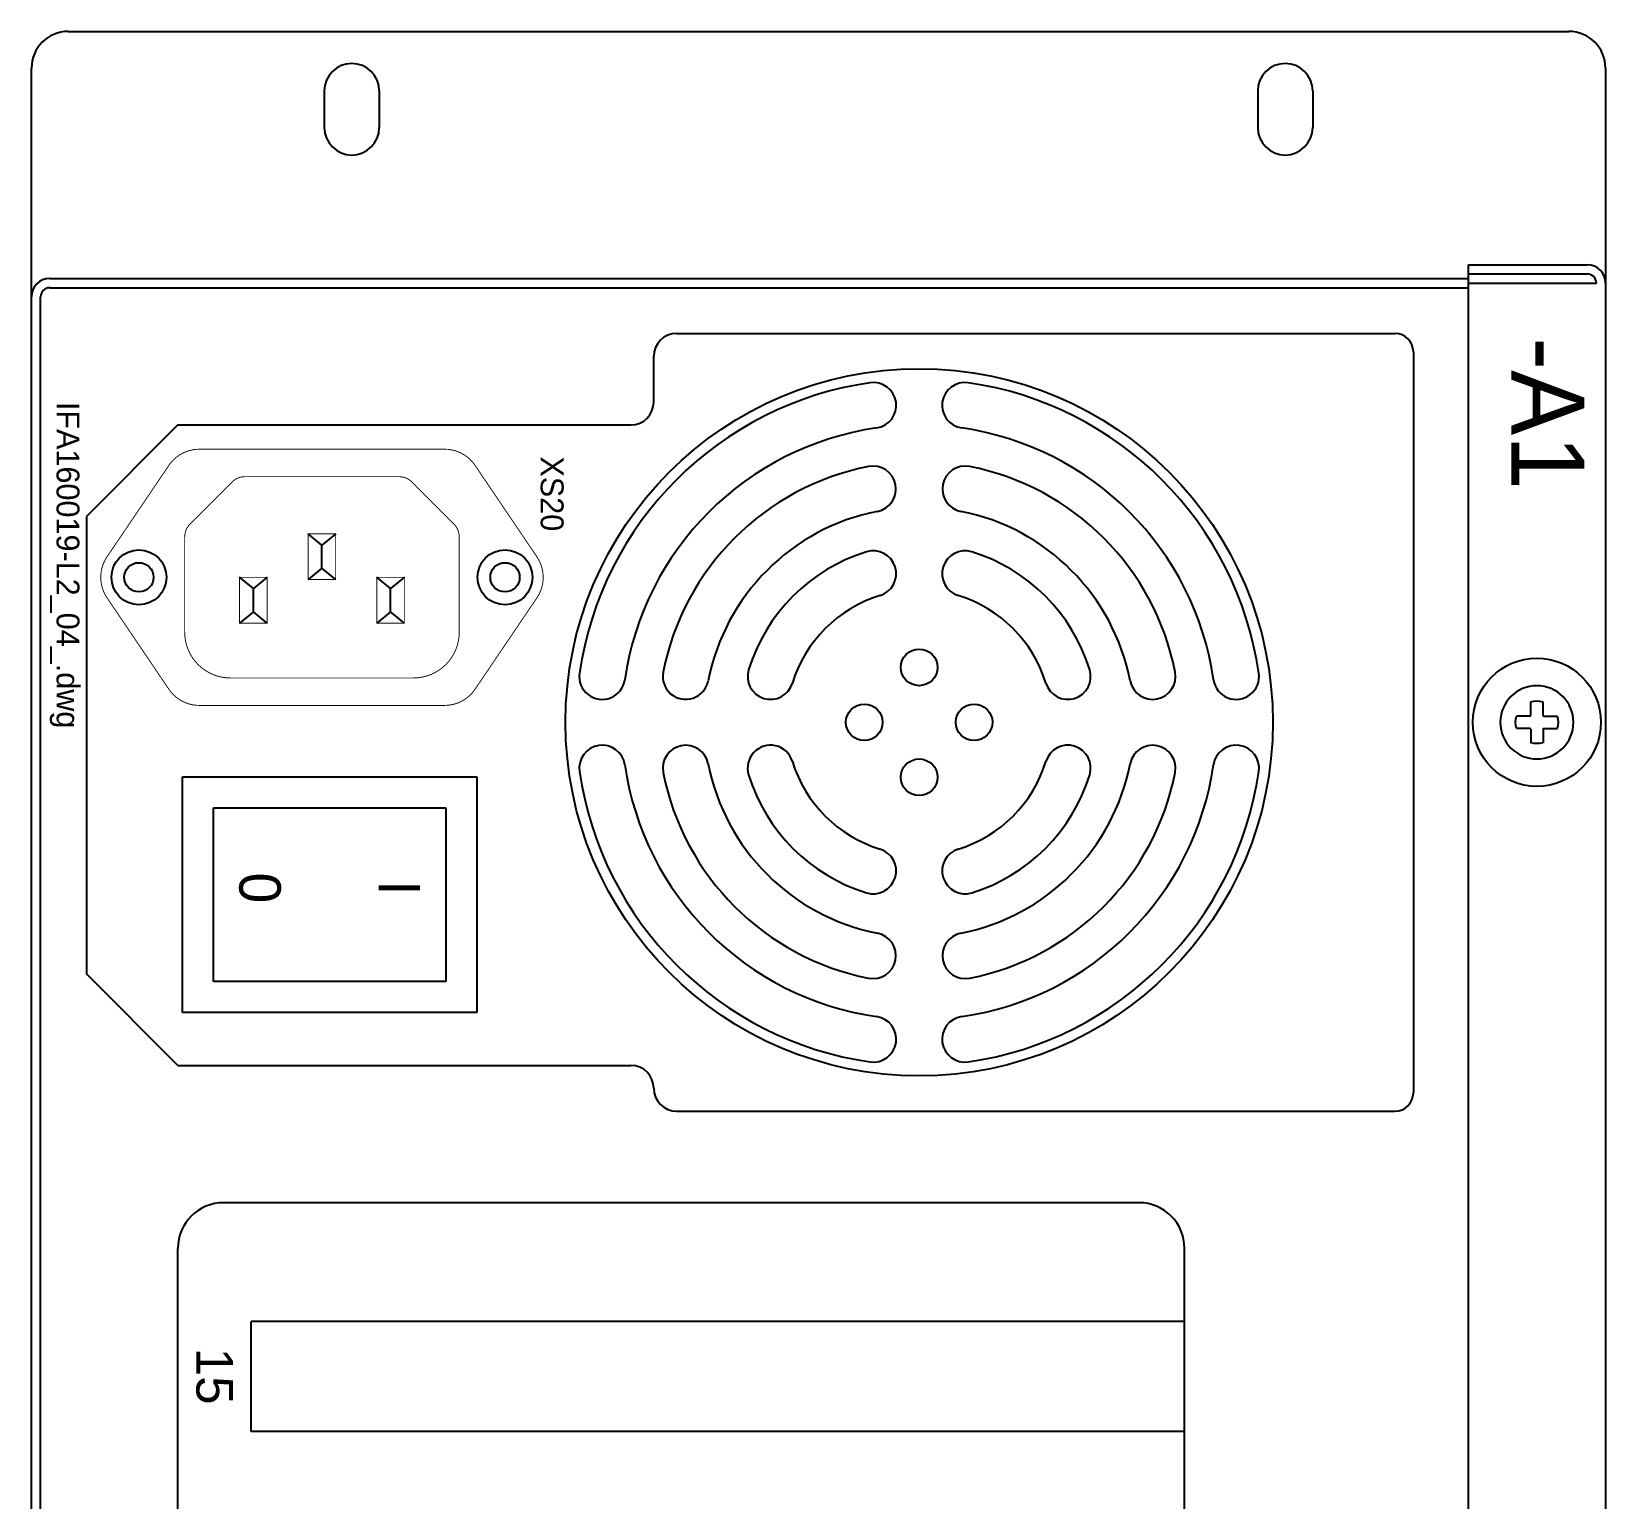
# Model space of a CAD drawing. Extents: x -2364 to 9601, y -871 to 1549.
# Drawn here: x -1025.9 to -853.9, y 728 to 888.3 of the extents above; entities that cross this region are included whole.
import ezdxf
from ezdxf.enums import TextEntityAlignment as Align

# ---------------------------------------------------------------- set-up
doc = ezdxf.new("R2010")
doc.units = 0
doc.layers.get('0').update_dxf_attribs({"linetype": 'CONTINUOUS'})

# ---------------------------------------------------------------- blocks, each defined once
blk = doc.blocks.new('DIN7985_M4_TV')
for p, q in [((-0.67, 0.75), (-0.67, 2.24)), ((0.67, 0.75), (0.67, 2.24)), ((-0.75, 0.67), (-2.24, 0.67)), ((0.75, 0.67), (2.24, 0.67)), ((-0.75, -0.67), (-2.24, -0.67)), ((-0.67, -0.75), (-0.67, -2.24)), ((0.67, -0.75), (0.67, -2.24)), ((0.75, -0.67), (2.24, -0.67))]:
    blk.add_line(p, q)
blk.add_circle((0, 0), 4)
for radius, start, end in [(2.33, 73.3985, 106.6015), (2.33, 163.3985, 196.6015), (1, 131.8103, 138.1897), (1, 41.8103, 48.1897), (2.33, 343.3985, 16.6015), (1, 221.8103, 228.1897), (1, 311.8103, 318.1897), (2.33, 253.3985, 286.6015)]:
    blk.add_arc((0, 0), radius, start, end)

msp = doc.modelspace()

# ---------------------------------------------------------------- linework, layer by layer
for p, q in [((-1021.92052, 888.32653), (-857.92052, 888.32653)), ((-1025.92052, 413.32653), (-1025.92052, 884.32653)), ((-853.92052, 884.32653), (-853.92052, 413.32653)), ((-993.92052, 881.82653), (-993.92052, 877.82653)), ((-987.92052, 881.82653), (-987.92052, 877.82653)), ((-891.92052, 881.82653), (-891.92052, 877.82653)), ((-885.92052, 881.82653), (-885.92052, 877.82653)), ((-868.92052, 862.82653), (-868.92052, 432.82653)), ((-868.92052, 862.82653), (-855.92052, 862.82653)), ((-868.92052, 861.82653), (-855.92052, 861.82653)), ((-1023.92052, 861.32653), (-868.92052, 861.32653)), ((-1023.92052, 860.32653), (-868.92052, 860.32653)), ((-868.92052, 860.82653), (-854.92052, 860.82653)), ((-854.92052, 860.82653), (-854.92052, 860.82653)), ((-853.92052, 860.82653), (-853.92052, 434.82653)), ((-1025.92052, 436.32653), (-1025.92052, 859.32653)), ((-1024.92052, 436.32653), (-1024.92052, 859.32653)), ((-955.42052, 855.32653), (-876.92052, 855.32653)), ((-874.92052, 853.32653), (-874.92052, 772.32653)), ((-957.92052, 847.82653), (-957.92052, 852.82653)), ((-1009.92052, 845.32653), (-1019.92052, 835.32653)), ((-1009.92052, 845.32653), (-960.42052, 845.32653)), ((-1019.92052, 835.32653), (-1019.92052, 785.32653)), ((-994.17723, 832.18782), (-995.67723, 833.42243)), ((-992.67723, 833.42243), (-994.17723, 832.18782)), ((-994.17723, 829.65703), (-994.17723, 832.18782)), ((-994.17723, 829.65703), (-995.67723, 828.42243)), ((-992.67723, 828.42243), (-994.17723, 829.65703)), ((-1001.67723, 827.43782), (-1003.17723, 828.67243)), ((-1000.17723, 828.67243), (-1001.67723, 827.43782)), ((-1001.67723, 824.90703), (-1001.67723, 827.43782)), ((-986.67723, 827.43782), (-988.17723, 828.67243)), ((-985.17723, 828.67243), (-986.67723, 827.43782)), ((-986.67723, 824.90703), (-986.67723, 827.43782)), ((-1001.67723, 824.90703), (-1003.17723, 823.67243)), ((-1000.17723, 823.67243), (-1001.67723, 824.90703)), ((-986.67723, 824.90703), (-988.17723, 823.67243)), ((-985.17723, 823.67243), (-986.67723, 824.90703)), ((-1009.42354, 806.86106), (-977.24459, 806.86106)), ((-1009.42354, 781.09626), (-1009.42354, 806.86106)), ((-977.24459, 806.86106), (-977.24459, 781.09626)), ((-1006.03176, 803.46928), (-980.63637, 803.46928)), ((-1006.03176, 784.48803), (-1006.03176, 803.46928)), ((-980.63637, 803.46928), (-980.63637, 784.48803)), ((-1009.92052, 775.32653), (-1019.92052, 785.32653)), ((-980.63637, 784.48803), (-1006.03176, 784.48803)), ((-977.24459, 781.09626), (-1009.42354, 781.09626)), ((-1009.92052, 775.32653), (-960.42052, 775.32653)), ((-957.92052, 772.82653), (-957.92052, 772.82653)), ((-955.42052, 770.32653), (-876.92052, 770.32653)), ((-904.92052, 760.32653), (-1004.92052, 760.32653)), ((-1009.92052, 455.32653), (-1009.92052, 755.32653)), ((-899.92052, 455.32653), (-899.92052, 755.32653)), ((-899.92052, 747.32653), (-1001.92052, 747.32653)), ((-1001.92052, 735.32653), (-1001.92052, 747.32653)), ((-899.92052, 735.32653), (-1001.92052, 735.32653)), ((-899.92052, 735.32653), (-1001.92052, 735.32653))]:
    msp.add_line(p, q)
at = {"const_width": 0.1}
for points in [[(-980.7677, 814.67243), (-1007.58677, 814.67243, -0.248970266), (-1010.8999, 816.43119), (-1017.66461, 826.43119, -0.306467457), (-1017.66461, 830.91366), (-1010.8999, 840.91366, -0.248970266), (-1007.58677, 842.67243), (-980.7677, 842.67243, -0.248970266), (-977.45456, 840.91366), (-970.68986, 830.91366, -0.306467457), (-970.68986, 826.43119), (-977.45456, 816.43119, -0.248970266)], [(-984.17723, 817.67243), (-1004.17723, 817.67243, -0.414213562), (-1009.17723, 822.67243), (-1009.17723, 833.08664, -0.198912367), (-1008.59145, 834.50085), (-1004.00566, 839.08664, -0.198912367), (-1002.59145, 839.67243), (-985.76302, 839.67243, -0.198912367), (-984.34881, 839.08664), (-979.76302, 834.50085, -0.198912367), (-979.17723, 833.08664), (-979.17723, 822.67243, -0.414213562)]]:
    msp.add_lwpolyline(points, format="xyb", close=True, dxfattribs=at)
for points in [[(-992.67723, 828.42243), (-995.67723, 828.42243), (-995.67723, 833.42243), (-992.67723, 833.42243)], [(-1000.17723, 823.67243), (-1003.17723, 823.67243), (-1003.17723, 828.67243), (-1000.17723, 828.67243)], [(-985.17723, 823.67243), (-988.17723, 823.67243), (-988.17723, 828.67243), (-985.17723, 828.67243)]]:
    msp.add_lwpolyline(points, close=True, dxfattribs=at)
for centre, radius in [((-928.92052, 812.82653), 38.64337), ((-1014.17723, 828.67243), 3), ((-974.17723, 828.67243), 3), ((-1014.17723, 828.67243), 1.6), ((-974.17723, 828.67243), 1.6), ((-928.92052, 818.82653), 2), ((-861.42052, 812.82653), 7), ((-934.92052, 812.82653), 2), ((-922.92052, 812.82653), 2), ((-928.92052, 806.82653), 2)]:
    msp.add_circle(centre, radius)
for centre, radius, start, end in [((-1021.92052, 884.32653), 4, 90, 180), ((-857.92052, 884.32653), 4, 0, 90), ((-990.92052, 881.82653), 3, 0, 180), ((-888.92052, 881.82653), 3, 0, 180), ((-990.92052, 877.82653), 3, 180, 0), ((-888.92052, 877.82653), 3, 180, 0), ((-855.92052, 860.82653), 2, 0, 90), ((-855.92052, 860.82653), 1, 0, 90), ((-1023.92052, 859.32653), 2, 90, 180), ((-1023.92052, 859.32653), 1, 90, 180), ((-955.42052, 852.82653), 2.5, 90, 180), ((-876.92052, 853.32653), 2, 0, 90), ((-928.92052, 812.82653), 37.5, 98.2207096, 171.7833898), ((-933.92505, 847.46689), 2.5, 278.2207096, 98.2207096), ((-923.91598, 847.46689), 2.5, 81.7792904, 261.7792904), ((-928.92052, 812.82653), 37.5, 8.2166102, 81.7792904), ((-960.42052, 847.82653), 2.5, 270, 0), ((-928.92052, 812.82653), 32.5, 98.2207096, 171.7833898), ((-928.92052, 812.82653), 32.5, 8.2166102, 81.7792904), ((-928.92052, 812.82653), 28.5, 101.1747964, 168.893666), ((-933.95939, 838.33358), 2.5, 281.1747964, 101.1747964), ((-923.88165, 838.33358), 2.5, 78.8252036, 258.8252036), ((-928.92052, 812.82653), 28.5, 11.106334, 78.8252036), ((-928.92052, 812.82653), 23.5, 101.1747964, 168.893666), ((-928.92052, 812.82653), 23.5, 11.106334, 78.8252036), ((-928.92052, 812.82653), 19.5, 107.1572938, 162.8844643), ((-933.93545, 829.07001), 2.5, 287.1572938, 107.1572938), ((-923.90559, 829.07001), 2.5, 72.8427062, 252.8427062), ((-928.92052, 812.82653), 19.5, 17.1155357, 72.8427062), ((-928.92052, 812.82653), 14.5, 107.1572938, 162.8844643), ((-928.92052, 812.82653), 14.5, 17.1155357, 72.8427062), ((-963.56124, 817.82859), 2.5, 171.7833898, 351.7833898), ((-954.43357, 817.83492), 2.5, 168.893666, 348.893666), ((-945.16764, 817.82962), 2.5, 162.8844643, 342.8844643), ((-912.67339, 817.82962), 2.5, 197.1155357, 17.1155357), ((-903.40746, 817.83492), 2.5, 191.106334, 11.106334), ((-894.2798, 817.82859), 2.5, 188.2166102, 8.2166102), ((-963.56124, 807.82448), 2.5, 8.2166102, 188.2166102), ((-954.43357, 807.81814), 2.5, 11.106334, 191.106334), ((-945.16764, 807.82344), 2.5, 17.1155357, 197.1155357), ((-912.67339, 807.82344), 2.5, 342.8844643, 162.8844643), ((-903.40746, 807.81814), 2.5, 348.893666, 168.893666), ((-894.2798, 807.82448), 2.5, 351.7833898, 171.7833898), ((-928.92052, 812.82653), 14.5, 197.1155357, 252.8427062), ((-928.92052, 812.82653), 14.5, 287.1572938, 342.8844643), ((-928.92052, 812.82653), 37.5, 188.2166102, 261.7792904), ((-928.92052, 812.82653), 32.5, 188.2166102, 261.7792904), ((-928.92052, 812.82653), 28.5, 191.106334, 258.8252036), ((-928.92052, 812.82653), 23.5, 191.106334, 258.8252036), ((-928.92052, 812.82653), 19.5, 197.1155357, 252.8427062), ((-928.92052, 812.82653), 23.5, 281.1747964, 348.893666), ((-928.92052, 812.82653), 32.5, 278.2207096, 351.7833898), ((-928.92052, 812.82653), 37.5, 278.2207096, 351.7833898), ((-928.92052, 812.82653), 28.5, 281.1747964, 348.893666), ((-928.92052, 812.82653), 19.5, 287.1572938, 342.8844643), ((-933.93545, 796.58306), 2.5, 252.8427062, 72.8427062), ((-923.90559, 796.58306), 2.5, 107.1572938, 287.1572938), ((-933.95939, 787.31948), 2.5, 258.8252036, 78.8252036), ((-923.88165, 787.31948), 2.5, 101.1747964, 281.1747964), ((-933.92505, 778.18617), 2.5, 261.7792904, 81.7792904), ((-923.91598, 778.18617), 2.5, 98.2207096, 278.2207096), ((-960.42052, 772.82653), 2.5, 0, 90), ((-955.42052, 772.82653), 2.5, 180, 270), ((-876.92052, 772.32653), 2, 270, 0), ((-1004.92052, 755.32653), 5, 90, 180), ((-904.92052, 755.32653), 5, 0, 90)]:
    msp.add_arc(centre, radius, start, end)

# ---------------------------------------------------------------- block references
at = {"xscale": -1, "rotation": 270}
msp.add_blockref('DIN7985_M4_TV', (-861.42052, 812.82653), dxfattribs=at)

# ---------------------------------------------------------------- texts
for s, height, p in [('-A1', 8, (-866.62354, 838.24541)), ('IFA160019-L2_04_.dwg', 2.5, (-1023.93225, 812.16346)), ('XS20', 2.5, (-971.02865, 833.70907))]:
    msp.add_text(s, height=height, rotation=270).set_placement(p, align=Align.BOTTOM_RIGHT)
for s, p in [('0', (-1003.20528, 794.72866)), ('I', (-987.98522, 794.72866))]:
    msp.add_text(s, height=4.52237, rotation=270).set_placement(p, align=Align.CENTER)
at = {"insert": (-1005.93231, 741.3681), "char_height": 4, "attachment_point": 5, "rotation": 270}
msp.add_mtext_dynamic_manual_height_columns('{\\fArial|b0|i0|c0|p34;15}', width=13, gutter_width=10, heights=[0], dxfattribs=at)

doc.saveas('drawing.dxf')
